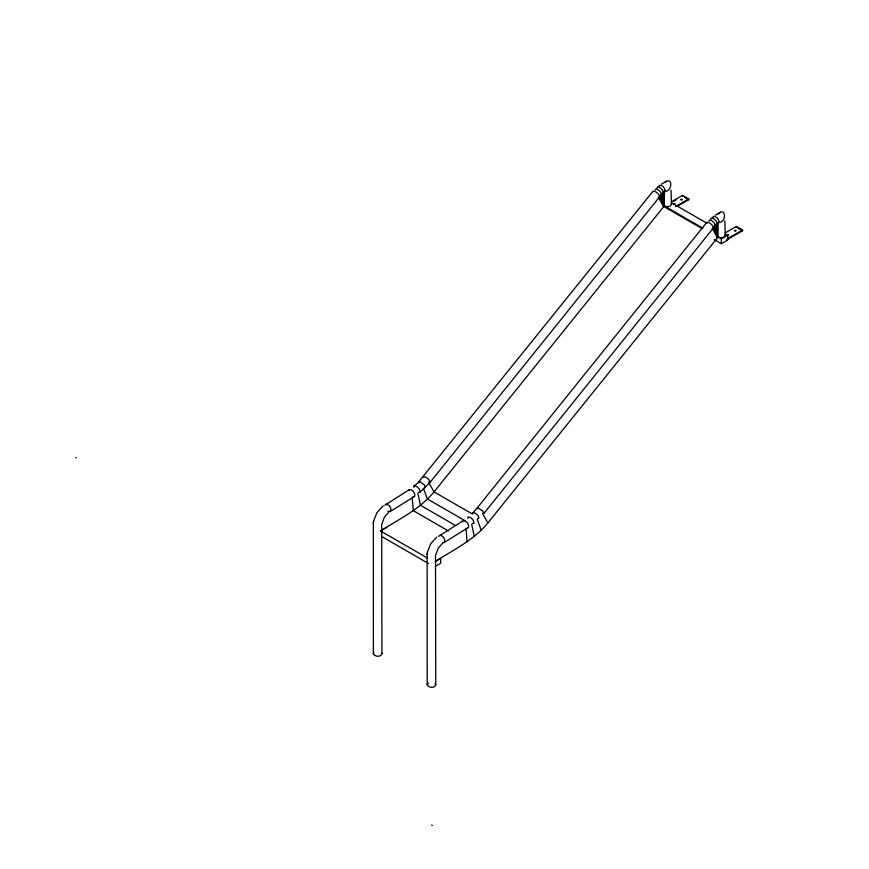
<?xml version="1.0" encoding="UTF-8"?>
<svg xmlns="http://www.w3.org/2000/svg" width="869" height="869" viewBox="0 0 869 869"><rect width="100%" height="100%" fill="white"/><g stroke="black" fill="none" stroke-linecap="round" stroke-linejoin="round"><path stroke-width="1.3" d="M482.773 513.134L484.087 513.21L482.795 510.972L477.559 507.615L472.562 513.221M653.043 191.528C655.041 190.289 659.136 194.254 659.799 196.6L430.274 482.143L420.031 492.234L418.413 492.462M484.087 513.21L713.623 227.667C713.438 225.505 707.377 220.335 707.084 223.116M712.167 228.341L717.349 237.443L717.718 222.877L718.152 236.955L487.857 522.942C473.909 540.018 453.737 549.751 435.478 561.32M712.71 218.021L713.449 216.327C716.588 216.012 719.728 220.074 718.728 223.051L717.675 223.529M373.333 522.573L373.377 653.673C374.474 656.888 381.013 657.366 381.936 653.868L381.697 524.518L384.348 517.218L388.443 512.525M427.146 553.651L427.19 684.739C428.287 687.955 434.826 688.433 435.749 684.935L435.51 555.595L438.161 548.285L442.267 543.603M373.377 653.673L373.844 652.456M427.19 684.739L428.298 683.034M671.031 190.159L671.455 204.139C670.727 207.398 665.73 207.202 663.623 205.345M724.844 220.922L725.278 235.217C724.54 238.475 719.543 238.269 717.446 236.422M373.594 521.052L376.929 512.688L383.272 505.736M427.407 552.13L430.742 543.755L436.694 537.085M373.246 523.116L373.659 520.629M427.059 554.183L427.472 551.696M424.463 487.759L425.343 487.042L424.3 484.902L419.629 481.437L413.948 486.151L413.84 487.346M420.031 492.234C420.455 489.269 417.283 485.858 414.317 485.847L413.948 486.151M408.68 490.54L409.375 489.605C412.503 489.301 415.643 493.353 414.665 496.318L390.105 511.58L387.878 511.244M462.493 521.617L463.188 520.672C466.316 520.368 469.466 524.42 468.478 527.396L443.918 542.647L442.506 542.68M658.941 186.194L659.636 185.26C662.765 184.945 665.915 189.007 664.915 191.973L663.123 192.331M384.826 505.269L409.375 489.605M438.649 536.347L463.188 520.672M653.043 191.169L418.836 481.708L418.891 482.762M706.866 222.247L477.331 507.789L477.548 508.658M718.326 213.98C726.049 206.007 726.864 223.061 718.63 222.366M714.959 226.168C716.545 223.8 709.321 217.532 708.898 221.193M472.649 512.786C475.115 511.363 481.741 518.641 477.613 518.641M390.105 511.58C392.658 509.028 388.975 503.607 385.64 504.259M443.918 542.647C446.481 540.094 442.799 534.674 439.464 535.326M659.799 196.6L659.115 196.752M713.623 227.667L712.928 227.819M665.524 181.893C673.453 176.755 671.737 192.245 664.807 191.299M427.331 557.985L380.535 530.948C399.121 519.075 419.803 509.299 434.044 491.876L664.34 205.877L663.883 190.995L663.536 206.377L702.141 228.666M661.57 184.065L666.61 181.154M671.487 201.771L682.556 195.384L688.726 198.947L688.726 199.707L677.657 206.094M673.703 201.25L675.919 199.968M675.452 206.605L688.726 198.947M715.383 215.132L720.434 212.221M725.311 232.838L736.369 226.451L742.539 230.013L742.539 230.774L727.049 239.714L727.049 238.953L742.539 230.013M717.848 236.824L721.346 238.845L727.646 235.206L727.646 240.061L721.346 243.7L714.351 239.659M380.535 530.97L386.835 527.331M435.402 561.428L440.648 558.398L440.648 563.253L435.402 566.284M414.22 496.677L412.873 496.666M467.424 527.874L468.033 527.755M660.636 195.134C663.786 193.668 655.335 186.14 655.074 190.115M75.668 457.789L76.407 457.789M661.526 193.537L663.156 193.309C663.59 190.333 660.418 186.911 657.453 186.9L656.964 188.41M715.339 224.604L716.968 224.376C717.403 221.41 714.242 217.978 711.266 217.978L710.777 219.488M472.225 523.54L473.855 523.312C474.268 520.335 471.096 516.925 468.13 516.914L467.652 518.424M428.949 482.067C433.197 482.534 423.485 474.018 423.735 477.592M684.609 197.328L688.726 199.707M737.401 227.808L742.539 230.774M671.672 202.89L706.66 223.094M725.322 233.859L727.646 235.206M664.209 205.855L702.945 228.167M472.649 514.155L434.044 491.876L428.83 482.806M464.828 520.574L427.396 498.969L423.442 488.367M455.552 525.528L420.455 505.269L417.891 493.407M448.426 530.948L413.329 510.69L412.178 497.611M381.697 536.488L428.493 563.514M431.643 825.137L432.349 825.55M435.076 683.697L435.749 684.935M658.322 197.306L663.536 206.377L662.384 193.298M482.643 513.872L487.857 522.942M659.582 195.775L663.536 206.377L660.972 194.515M477.266 519.434L481.209 530.036M713.438 226.809L717.349 237.443L716.241 224.343M381.741 653.227L381.936 653.868M725.083 234.554L725.278 235.217M671.27 203.476L671.455 204.139M471.715 524.474L474.268 536.336M714.829 225.549L717.349 237.443M466.001 528.678L467.142 541.756M736.369 226.451L736.369 227.211M721.346 238.845L721.346 243.7M682.556 195.384L682.556 196.144M673.312 203.78C674.67 205.953 675.908 202.184 673.312 203.78M680.688 199.522C682.035 201.695 683.273 197.926 680.688 199.522M727.125 234.847C728.483 237.02 729.721 233.25 727.125 234.847M734.501 230.589C735.858 232.762 737.097 229.003 734.501 230.589"/></g></svg>
